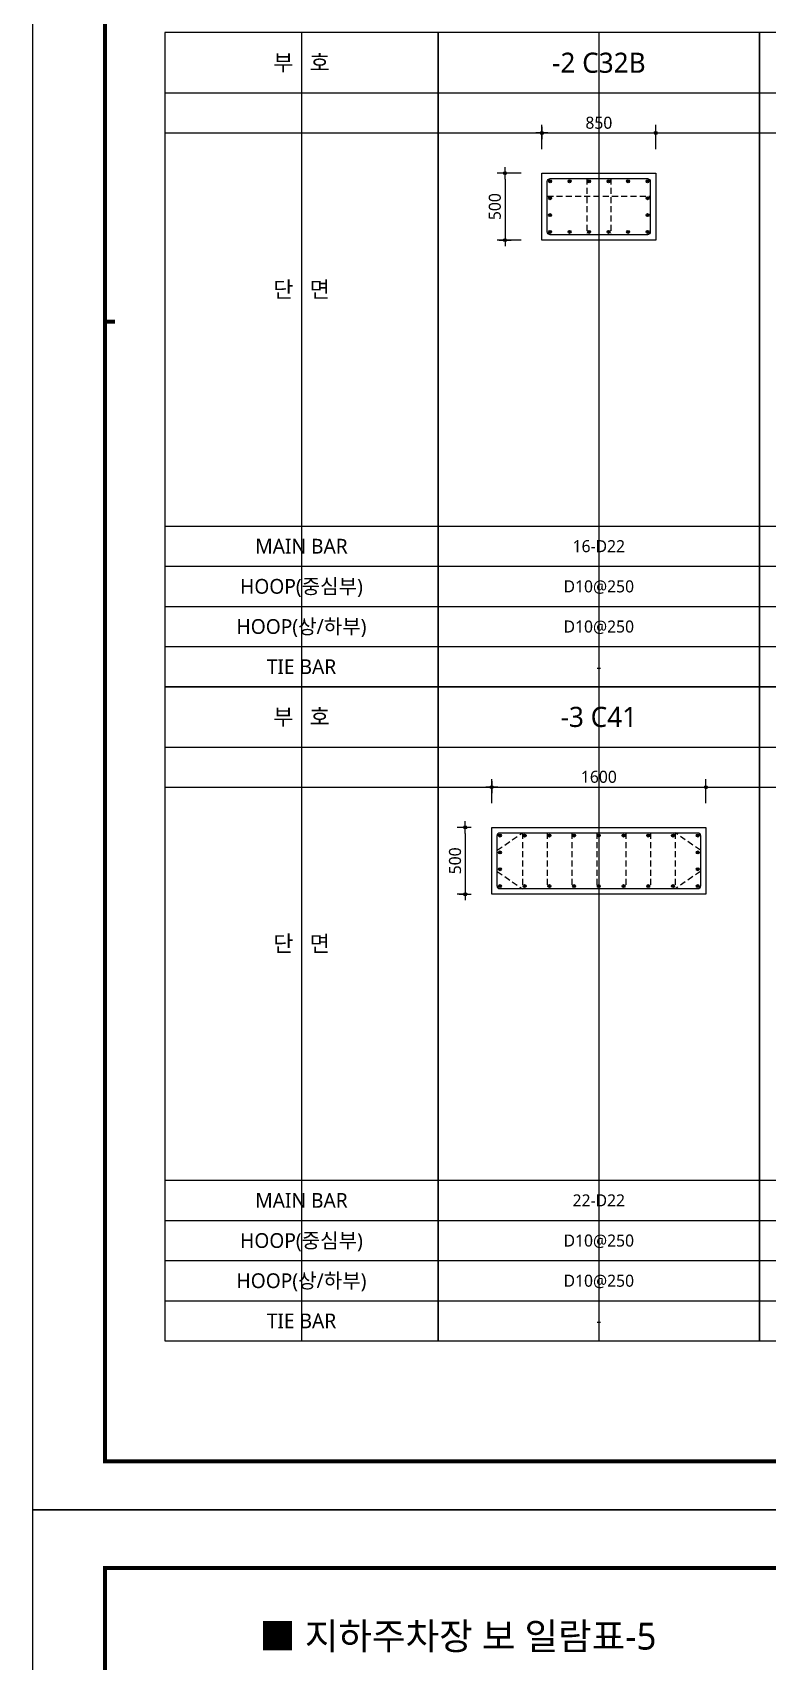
# Model space of a CAD drawing. Header units: millimetres. Extents: x 0 to 252030, y -124740 to 196020.
# Drawn here: x 126030 to 131519, y 159247 to 171412 of the extents above; entities that cross this region are included whole.
import ezdxf
from ezdxf.enums import TextEntityAlignment as Align

# ---------------------------------------------------------------- set-up
doc = ezdxf.new("R2010")
doc.units = ezdxf.units.MM
doc.header["$LTSCALE"] = 30
doc.linetypes.add('HID', pattern=[2.3, 1.5, -0.8])
doc.layers.get('DEFPOINTS').update_dxf_attribs({"color": 142})
for name, color, linetype in [('0-SEC1', 3, 'Continuous'), ('CON', 2, 'Continuous'), ('DIM', 7, 'Continuous'), ('S-철근', 3, 'Continuous'), ('SHEET', 7, 'Continuous'), ('TEXT', 6, 'Continuous'), ('TXT', 3, 'Continuous'), ('XR-FORM_(도룡동)$0$Sheet', 7, 'Continuous')]:
    doc.layers.add(name, color=color, linetype=linetype)
doc.layers.add('HoopBar', color=1, linetype='Continuous', lineweight=0)
doc.layers.add('TieBar', color=7, linetype='HID', lineweight=0)
doc.styles.get("Standard").update_dxf_attribs({"font": 'malgun.ttf'})
doc.styles.add('맑은 고딕', font='malgun.ttf')
doc.dimstyles.new('30NDIM', dxfattribs={"dimscale": 50, "dimtxt": 3, "dimasz": 1.5, "dimexe": 2, "dimexo": 6, "dimgap": 1, "dimtad": 1, "dimdec": 0, "dimrnd": 0.25, "dimzin": 0, "dimdsep": 46, "dimtxsty": 'Standard', "dimblk": 'Z_DOT', "dimcen": 5, "dimclrd": 256, "dimclre": 256, "dimclrt": 3, "dimadec": 0, "dimazin": 0, "dimtm": 1e-09, "dimtfac": 1, "dimtdec": 0, "dimtix": 1, "dimtmove": 2, "dimatfit": 1, "dimldrblk": 'Z_DOT', "dimfxl": 1, "dimtolj": 1, "dimtzin": 0, "dimarcsym": 0})

# ---------------------------------------------------------------- blocks, each defined once
blk = doc.blocks.new('XR-FORM_(도룡동)$0$S')
at = {"layer": 'XR-FORM_(도룡동)$0$Sheet', "const_width": 100}
blk.add_lwpolyline([(1850, 57950), (82250, 57950), (82250, 1200), (1850, 1200)], close=True, dxfattribs=at)
at = {"layer": 'XR-FORM_(도룡동)$0$Sheet', "linetype": 'Continuous', "const_width": 100}
blk.add_lwpolyline([(2100, 29575), (1850, 29575)], dxfattribs=at)
blk = doc.blocks.new('XR-FORM_(도룡동)', base_point=(101.33, -56114.51))
at = {"layer": 'DEFPOINTS'}
blk.add_lwpolyline([(0, 0), (420, 0), (420, 297), (0, 297)], close=True, dxfattribs=at)
at = {"xscale": 0.005, "yscale": 0.005, "zscale": 0.005}
blk.add_blockref('XR-FORM_(도룡동)$0$S', (-0.25, 0), dxfattribs=at)
blk = doc.blocks.new('*U60')
at = {"layer": 'DEFPOINTS'}
for p, q in [((-1021, 4886), (-1021, 0)), ((-2043, 4136), (0, 4136))]:
    blk.add_line(p, q, dxfattribs=at)
at = {"layer": 'SHEET'}
blk.add_line((-2043, 4436), (0, 4436), dxfattribs=at)
at = {"layer": 'SHEET', "color": 6}
for p, q in [((-2043, 1200), (0, 1200)), ((-2043, 900), (0, 900)), ((-2043, 600), (0, 600)), ((-2043, 300), (0, 300))]:
    blk.add_line(p, q, dxfattribs=at)
at = {"layer": 'SHEET'}
blk.add_lwpolyline([(0, 4886), (-2043, 4886), (-2043, 0), (0, 0)], close=True, dxfattribs=at)
at = {"layer": 'TXT', "style": '맑은 고딕'}
for s, height, p in [('부   호', 120, (-1021, 4661)), ('단   면', 120, (-1021, 2968)), ('MAIN BAR', 110, (-1021, 1050)), ('HOOP(중심부)', 110, (-1021, 750)), ('HOOP(상/하부)', 110, (-1021, 450)), ('TIE BAR', 110, (-1021, 150))]:
    blk.add_text(s, height=height, dxfattribs=at).set_placement(p, align=Align.MIDDLE_CENTER)
blk = doc.blocks.new('Z_DOT')
at = {"layer": 'DIM', "color": 0}
for p, q in [((-1, 0), (1, 0)), ((0, -1), (0, 1))]:
    blk.add_line(p, q, dxfattribs=at)
for radius in [0.25, 0.125]:
    blk.add_circle((0, 0), radius, dxfattribs=at)
blk = doc.blocks.new('*D1227')
at = {"layer": 'DEFPOINTS', "color": 0, "transparency": 16777216}
for p in [(129860, 170362), (129560, 169862), (129860, 169862)]:
    blk.add_point(p, dxfattribs=at)
at = {"layer": 'DIM', "lineweight": -2, "transparency": 16777216}
for p, q in [((129680, 170362), (129500, 170362)), ((129560, 170317), (129560, 169907)), ((129680, 169862), (129500, 169862))]:
    blk.add_line(p, q, dxfattribs=at)
at = {"layer": 'DIM', "lineweight": -2, "transparency": 16777216, "xscale": 45, "yscale": 45, "zscale": 45}
for p, rotation in [((129560, 170362), 90), ((129560, 169862), 270)]:
    blk.add_blockref('Z_DOT', p, dxfattribs=dict(at, rotation=rotation))
at = {"layer": 'DIM', "color": 3, "transparency": 16777216, "insert": (129483, 170112), "char_height": 90, "attachment_point": 5, "rotation": 90}
blk.add_mtext('\\A1;500', dxfattribs=at)
blk = doc.blocks.new('*D1228')
at = {"layer": 'DEFPOINTS', "color": 0, "transparency": 16777216}
for p in [(130685, 170662), (129835, 170362), (130685, 170362)]:
    blk.add_point(p, dxfattribs=at)
at = {"layer": 'DIM', "lineweight": -2, "transparency": 16777216}
for p, q in [((129835, 170542), (129835, 170722)), ((130685, 170542), (130685, 170722)), ((129880, 170662), (130640, 170662))]:
    blk.add_line(p, q, dxfattribs=at)
at = {"layer": 'DIM', "lineweight": -2, "transparency": 16777216, "xscale": 45, "yscale": 45, "zscale": 45, "rotation": 180}
blk.add_blockref('Z_DOT', (129835, 170662), dxfattribs=at)
at = {"layer": 'DIM', "lineweight": -2, "transparency": 16777216, "xscale": 45, "yscale": 45, "zscale": 45}
blk.add_blockref('Z_DOT', (130685, 170662), dxfattribs=at)
at = {"layer": 'DIM', "color": 3, "transparency": 16777216, "insert": (130260, 170738), "char_height": 90, "attachment_point": 5}
blk.add_mtext('\\A1;850', dxfattribs=at)
blk = doc.blocks.new('*U58')
at = {"layer": 'DEFPOINTS'}
for p, q in [((-1200, 4886), (-1200, 0)), ((-2400, 4136), (0, 4136))]:
    blk.add_line(p, q, dxfattribs=at)
at = {"layer": 'SHEET'}
blk.add_line((-2400, 4436), (0, 4436), dxfattribs=at)
at = {"layer": 'SHEET', "color": 6}
for p, q in [((-2400, 1200), (0, 1200)), ((-2400, 900), (0, 900)), ((-2400, 600), (0, 600)), ((-2400, 300), (0, 300))]:
    blk.add_line(p, q, dxfattribs=at)
at = {"layer": 'SHEET'}
blk.add_lwpolyline([(0, 4886), (-2400, 4886), (-2400, 0), (0, 0)], close=True, dxfattribs=at)
blk = doc.blocks.new('*D1327')
at = {"layer": 'DEFPOINTS', "color": 0, "transparency": 16777216}
for p in [(129460, 165476), (129262, 164976), (129460, 164976)]:
    blk.add_point(p, dxfattribs=at)
at = {"layer": 'DIM', "lineweight": -2, "transparency": 16777216}
for p, q in [((129280, 165476), (129202, 165476)), ((129262, 165431), (129262, 165021)), ((129280, 164976), (129202, 164976))]:
    blk.add_line(p, q, dxfattribs=at)
at = {"layer": 'DIM', "lineweight": -2, "transparency": 16777216, "xscale": 45, "yscale": 45, "zscale": 45}
for p, rotation in [((129262, 165476), 90), ((129262, 164976), 270)]:
    blk.add_blockref('Z_DOT', p, dxfattribs=dict(at, rotation=rotation))
at = {"layer": 'DIM', "color": 3, "transparency": 16777216, "insert": (129186, 165226), "char_height": 90, "attachment_point": 5, "rotation": 90}
blk.add_mtext('\\A1;500', dxfattribs=at)
blk = doc.blocks.new('*D1328')
at = {"layer": 'DEFPOINTS', "color": 0, "transparency": 16777216}
for p in [(131060, 165776), (129460, 165476), (131060, 165476)]:
    blk.add_point(p, dxfattribs=at)
at = {"layer": 'DIM', "lineweight": -2, "transparency": 16777216}
for p, q in [((129460, 165656), (129460, 165836)), ((131060, 165656), (131060, 165836)), ((129505, 165776), (131015, 165776))]:
    blk.add_line(p, q, dxfattribs=at)
at = {"layer": 'DIM', "lineweight": -2, "transparency": 16777216, "xscale": 45, "yscale": 45, "zscale": 45, "rotation": 180}
blk.add_blockref('Z_DOT', (129460, 165776), dxfattribs=at)
at = {"layer": 'DIM', "lineweight": -2, "transparency": 16777216, "xscale": 45, "yscale": 45, "zscale": 45}
blk.add_blockref('Z_DOT', (131060, 165776), dxfattribs=at)
at = {"layer": 'DIM', "color": 3, "transparency": 16777216, "insert": (130260, 165853), "char_height": 90, "attachment_point": 5}
blk.add_mtext('\\A1;1600', dxfattribs=at)

msp = doc.modelspace()

# ---------------------------------------------------------------- hatches: boundary and pattern name
at = {"layer": 'HoopBar'}
h = msp.add_hatch(color=3, dxfattribs=at)
edge = h.paths.add_edge_path()
edge.add_arc((129520.75027, 165414.9991), 11.1, 0, 180)
edge.add_arc((129520.75027, 165414.9991), 11.1, 180, 360)
h = msp.add_hatch(color=3, dxfattribs=at)
edge = h.paths.add_edge_path()
edge.add_arc((129705.50027, 165414.9991), 11.1, 0, 180)
edge.add_arc((129705.50027, 165414.9991), 11.1, 180, 360)
h = msp.add_hatch(color=3, dxfattribs=at)
edge = h.paths.add_edge_path()
edge.add_arc((129890.25027, 165414.9991), 11.1, 0, 180)
edge.add_arc((129890.25027, 165414.9991), 11.1, 180, 360)
h = msp.add_hatch(color=3, dxfattribs=at)
edge = h.paths.add_edge_path()
edge.add_arc((130075.00027, 165414.9991), 11.1, 0, 180)
edge.add_arc((130075.00027, 165414.9991), 11.1, 180, 360)
h = msp.add_hatch(color=3, dxfattribs=at)
edge = h.paths.add_edge_path()
edge.add_arc((130259.75027, 165414.9991), 11.1, 0, 180)
edge.add_arc((130259.75027, 165414.9991), 11.1, 180, 360)
h = msp.add_hatch(color=3, dxfattribs=at)
edge = h.paths.add_edge_path()
edge.add_arc((130444.50027, 165414.9991), 11.1, 0, 180)
edge.add_arc((130444.50027, 165414.9991), 11.1, 180, 360)
h = msp.add_hatch(color=3, dxfattribs=at)
edge = h.paths.add_edge_path()
edge.add_arc((130629.25027, 165414.9991), 11.1, 0, 180)
edge.add_arc((130629.25027, 165414.9991), 11.1, 180, 360)
h = msp.add_hatch(color=3, dxfattribs=at)
edge = h.paths.add_edge_path()
edge.add_arc((130814.00027, 165414.9991), 11.1, 0, 180)
edge.add_arc((130814.00027, 165414.9991), 11.1, 180, 360)
h = msp.add_hatch(color=3, dxfattribs=at)
edge = h.paths.add_edge_path()
edge.add_arc((130998.75027, 165414.9991), 11.1, 0, 180)
edge.add_arc((130998.75027, 165414.9991), 11.1, 180, 360)
h = msp.add_hatch(color=3, dxfattribs=at)
edge = h.paths.add_edge_path()
edge.add_arc((129520.75027, 165288.9991), 11.1, 0, 180)
edge.add_arc((129520.75027, 165288.9991), 11.1, 180, 360)
h = msp.add_hatch(color=3, dxfattribs=at)
edge = h.paths.add_edge_path()
edge.add_arc((130998.75027, 165288.9991), 11.1, 0, 180)
edge.add_arc((130998.75027, 165288.9991), 11.1, 180, 360)
h = msp.add_hatch(color=3, dxfattribs=at)
edge = h.paths.add_edge_path()
edge.add_arc((129520.75027, 165162.9991), 11.1, 0, 180)
edge.add_arc((129520.75027, 165162.9991), 11.1, 180, 360)
h = msp.add_hatch(color=3, dxfattribs=at)
edge = h.paths.add_edge_path()
edge.add_arc((130998.75027, 165162.9991), 11.1, 0, 180)
edge.add_arc((130998.75027, 165162.9991), 11.1, 180, 360)
h = msp.add_hatch(color=3, dxfattribs=at)
edge = h.paths.add_edge_path()
edge.add_arc((129520.75027, 165036.9991), 11.1, 0, 180)
edge.add_arc((129520.75027, 165036.9991), 11.1, 180, 360)
h = msp.add_hatch(color=3, dxfattribs=at)
edge = h.paths.add_edge_path()
edge.add_arc((129705.50027, 165036.9991), 11.1, 0, 180)
edge.add_arc((129705.50027, 165036.9991), 11.1, 180, 360)
h = msp.add_hatch(color=3, dxfattribs=at)
edge = h.paths.add_edge_path()
edge.add_arc((129890.25027, 165036.9991), 11.1, 0, 180)
edge.add_arc((129890.25027, 165036.9991), 11.1, 180, 360)
h = msp.add_hatch(color=3, dxfattribs=at)
edge = h.paths.add_edge_path()
edge.add_arc((130075.00027, 165036.9991), 11.1, 0, 180)
edge.add_arc((130075.00027, 165036.9991), 11.1, 180, 360)
h = msp.add_hatch(color=3, dxfattribs=at)
edge = h.paths.add_edge_path()
edge.add_arc((130259.75027, 165036.9991), 11.1, 0, 180)
edge.add_arc((130259.75027, 165036.9991), 11.1, 180, 360)
h = msp.add_hatch(color=3, dxfattribs=at)
edge = h.paths.add_edge_path()
edge.add_arc((130444.50027, 165036.9991), 11.1, 0, 180)
edge.add_arc((130444.50027, 165036.9991), 11.1, 180, 360)
h = msp.add_hatch(color=3, dxfattribs=at)
edge = h.paths.add_edge_path()
edge.add_arc((130629.25027, 165036.9991), 11.1, 0, 180)
edge.add_arc((130629.25027, 165036.9991), 11.1, 180, 360)
h = msp.add_hatch(color=3, dxfattribs=at)
edge = h.paths.add_edge_path()
edge.add_arc((130814.00027, 165036.9991), 11.1, 0, 180)
edge.add_arc((130814.00027, 165036.9991), 11.1, 180, 360)
h = msp.add_hatch(color=3, dxfattribs=at)
edge = h.paths.add_edge_path()
edge.add_arc((130998.75027, 165036.9991), 11.1, 0, 180)
edge.add_arc((130998.75027, 165036.9991), 11.1, 180, 360)
at = {"layer": 'S-철근'}
h = msp.add_hatch(color=256, dxfattribs=at)
edge = h.paths.add_edge_path()
edge.add_arc((129895.75002, 170300.99992), 11.1, 0, 180)
edge.add_arc((129895.75002, 170300.99992), 11.1, 180, 360)
h = msp.add_hatch(color=256, dxfattribs=at)
edge = h.paths.add_edge_path()
edge.add_arc((130041.35002, 170300.99992), 11.1, 0, 180)
edge.add_arc((130041.35002, 170300.99992), 11.1, 180, 360)
h = msp.add_hatch(color=256, dxfattribs=at)
edge = h.paths.add_edge_path()
edge.add_arc((130186.95002, 170300.99992), 11.1, 0, 180)
edge.add_arc((130186.95002, 170300.99992), 11.1, 180, 360)
h = msp.add_hatch(color=256, dxfattribs=at)
edge = h.paths.add_edge_path()
edge.add_arc((130332.55002, 170300.99992), 11.1, 0, 180)
edge.add_arc((130332.55002, 170300.99992), 11.1, 180, 360)
h = msp.add_hatch(color=256, dxfattribs=at)
edge = h.paths.add_edge_path()
edge.add_arc((130478.15002, 170300.99992), 11.1, 0, 180)
edge.add_arc((130478.15002, 170300.99992), 11.1, 180, 360)
h = msp.add_hatch(color=256, dxfattribs=at)
edge = h.paths.add_edge_path()
edge.add_arc((130623.75002, 170300.99992), 11.1, 0, 180)
edge.add_arc((130623.75002, 170300.99992), 11.1, 180, 360)
h = msp.add_hatch(color=256, dxfattribs=at)
edge = h.paths.add_edge_path()
edge.add_arc((129895.75002, 170174.99992), 11.1, 0, 180)
edge.add_arc((129895.75002, 170174.99992), 11.1, 180, 360)
h = msp.add_hatch(color=256, dxfattribs=at)
edge = h.paths.add_edge_path()
edge.add_arc((130623.75002, 170174.99992), 11.1, 0, 180)
edge.add_arc((130623.75002, 170174.99992), 11.1, 180, 360)
h = msp.add_hatch(color=256, dxfattribs=at)
edge = h.paths.add_edge_path()
edge.add_arc((129895.75002, 170048.99992), 11.1, 0, 180)
edge.add_arc((129895.75002, 170048.99992), 11.1, 180, 360)
h = msp.add_hatch(color=256, dxfattribs=at)
edge = h.paths.add_edge_path()
edge.add_arc((130623.75002, 170048.99992), 11.1, 0, 180)
edge.add_arc((130623.75002, 170048.99992), 11.1, 180, 360)
h = msp.add_hatch(color=256, dxfattribs=at)
edge = h.paths.add_edge_path()
edge.add_arc((129895.75002, 169922.99992), 11.1, 0, 180)
edge.add_arc((129895.75002, 169922.99992), 11.1, 180, 360)
h = msp.add_hatch(color=256, dxfattribs=at)
edge = h.paths.add_edge_path()
edge.add_arc((130041.35002, 169922.99992), 11.1, 0, 180)
edge.add_arc((130041.35002, 169922.99992), 11.1, 180, 360)
h = msp.add_hatch(color=256, dxfattribs=at)
edge = h.paths.add_edge_path()
edge.add_arc((130186.95002, 169922.99992), 11.1, 0, 180)
edge.add_arc((130186.95002, 169922.99992), 11.1, 180, 360)
h = msp.add_hatch(color=256, dxfattribs=at)
edge = h.paths.add_edge_path()
edge.add_arc((130332.55002, 169922.99992), 11.1, 0, 180)
edge.add_arc((130332.55002, 169922.99992), 11.1, 180, 360)
h = msp.add_hatch(color=256, dxfattribs=at)
edge = h.paths.add_edge_path()
edge.add_arc((130478.15002, 169922.99992), 11.1, 0, 180)
edge.add_arc((130478.15002, 169922.99992), 11.1, 180, 360)
h = msp.add_hatch(color=256, dxfattribs=at)
edge = h.paths.add_edge_path()
edge.add_arc((130623.75002, 169922.99992), 11.1, 0, 180)
edge.add_arc((130623.75002, 169922.99992), 11.1, 180, 360)

# ---------------------------------------------------------------- linework, layer by layer
at = {"layer": 'CON', "color": 8}
for points in [[(129834.75002, 169861.99992), (129834.75002, 170361.99992), (130684.75002, 170361.99992), (130684.75002, 169861.99992)], [(129459.75027, 164975.9991), (129459.75027, 165475.9991), (131059.75027, 165475.9991), (131059.75027, 164975.9991)]]:
    msp.add_lwpolyline(points, close=True, dxfattribs=at)
at = {"layer": 'HoopBar', "color": 3}
for points in [[(129897.32002, 169902.36992, -0.4142135624), (129875.12002, 169924.56992), (129875.12002, 170299.42992, -0.4142135624), (129897.32002, 170321.62992), (130622.18002, 170321.62992, -0.4142135624), (130644.38002, 170299.42992), (130644.38002, 169924.56992, -0.4142135624), (130622.18002, 169902.36992), (129897.32002, 169902.36992)], [(129522.32027, 165016.3691, -0.4142135624), (129500.12027, 165038.5691), (129500.12027, 165413.4291, -0.4142135624), (129522.32027, 165435.6291), (130997.18027, 165435.6291, -0.4142135624), (131019.38027, 165413.4291), (131019.38027, 165038.5691, -0.4142135624), (130997.18027, 165016.3691), (129522.32027, 165016.3691)]]:
    msp.add_lwpolyline(points, format="xyb", dxfattribs=at)
for centre in [(129520.75027, 165414.9991), (129705.50027, 165414.9991), (129890.25027, 165414.9991), (130075.00027, 165414.9991), (130259.75027, 165414.9991), (130444.50027, 165414.9991), (130629.25027, 165414.9991), (130814.00027, 165414.9991), (130998.75027, 165414.9991), (129520.75027, 165288.9991), (130998.75027, 165288.9991), (129520.75027, 165162.9991), (130998.75027, 165162.9991), (129520.75027, 165036.9991), (129705.50027, 165036.9991), (129890.25027, 165036.9991), (130075.00027, 165036.9991), (130259.75027, 165036.9991), (130444.50027, 165036.9991), (130629.25027, 165036.9991), (130814.00027, 165036.9991), (130998.75027, 165036.9991)]:
    msp.add_circle(centre, 11.1, dxfattribs=at)
at = {"layer": 'S-철근'}
for centre in [(129895.75002, 170300.99992), (130041.35002, 170300.99992), (130186.95002, 170300.99992), (130332.55002, 170300.99992), (130478.15002, 170300.99992), (130623.75002, 170300.99992), (129895.75002, 170174.99992), (130623.75002, 170174.99992), (129895.75002, 170048.99992), (130623.75002, 170048.99992), (129895.75002, 169922.99992), (130041.35002, 169922.99992), (130186.95002, 169922.99992), (130332.55002, 169922.99992), (130478.15002, 169922.99992), (130623.75002, 169922.99992)]:
    msp.add_circle(centre, 11.1, dxfattribs=at)
at = {"layer": 'TieBar'}
for p, q in [((130171.08502, 170321.62992), (130171.08502, 169902.36992)), ((130348.41502, 170321.62992), (130348.41502, 169902.36992)), ((129875.12002, 170190.86492), (130644.38002, 170190.86492)), ((129500.12027, 165304.8641), (129689.63527, 165435.6291)), ((129689.63527, 165435.6291), (129689.63527, 165016.3691)), ((129874.38527, 165435.6291), (129874.38527, 165016.3691)), ((130059.13527, 165435.6291), (130059.13527, 165016.3691)), ((130243.88527, 165435.6291), (130243.88527, 165016.3691)), ((130460.36527, 165435.6291), (130460.36527, 165016.3691)), ((130645.11527, 165435.6291), (130645.11527, 165016.3691)), ((130829.86527, 165435.6291), (130829.86527, 165016.3691)), ((131019.38027, 165304.8641), (130829.86527, 165435.6291)), ((129500.12027, 165147.1341), (129689.63527, 165016.3691)), ((131019.38027, 165147.1341), (130829.86527, 165016.3691))]:
    msp.add_line(p, q, dxfattribs=at)

# ---------------------------------------------------------------- block references
for name, p in [('*U60', (129059.75027, 166525.99992)), ('*U58', (131459.75002, 166526.00008)), ('*U58', (133859.75002, 166526.00008)), ('*U60', (129059.75027, 161639.99992)), ('*U58', (131459.75002, 161640.00008)), ('*U58', (133859.75002, 161640.00008))]:
    msp.add_blockref(name, p)
at = {"layer": '0-SEC1', "xscale": 60, "yscale": 60, "zscale": 60}
for p in [(132110.02429, -3206490.57868), (132110.02429, -3224310.57868)]:
    msp.add_blockref('XR-FORM_(도룡동)', p, dxfattribs=at)

# ---------------------------------------------------------------- texts
at = {"layer": 'TEXT', "style": '맑은 고딕'}
msp.add_text('■ 지하주차장 보 일람표-5', height=200, dxfattribs=at).set_placement((127722.82534, 159434.96949), align=Align.MIDDLE_LEFT)
at = {"layer": 'TXT', "color": 2, "style": '맑은 고딕'}
for s, p in [('-2 C32B', (130259.75002, 171186.99992)), ('-3 C41', (130259.75027, 166300.9991))]:
    msp.add_text(s, height=150, dxfattribs=at).set_placement(p, align=Align.MIDDLE_CENTER)
at = {"layer": 'TXT', "style": '맑은 고딕'}
for s, p in [('16-D22', (130259.75002, 167575.99992)), ('D10@250', (130259.75002, 167275.99992)), ('D10@250', (130259.75002, 166975.99992)), ('-', (130259.75002, 166675.99992)), ('22-D22', (130259.75027, 162689.9991)), ('D10@250', (130259.75027, 162389.9991)), ('D10@250', (130259.75027, 162089.9991)), ('-', (130259.75027, 161789.9991))]:
    msp.add_text(s, height=90, dxfattribs=at).set_placement(p, align=Align.MIDDLE_CENTER)

# ---------------------------------------------------------------- dimensions: what is measured, and where the dimension line sits
at = {"layer": 'DIM'}
for base, p1, p2, picture, middle in [((130684.75002, 170661.99992), (129834.75002, 170361.99992), (130684.75002, 170361.99992), '*D1228', (130259.75002, 170738.49788)), ((131059.75027, 165775.9991), (129459.75027, 165475.9991), (131059.75027, 165475.9991), '*D1328', (130259.75027, 165852.74163))]:
    dim = msp.add_linear_dim(base=base, p1=p1, p2=p2, dimstyle='30NDIM', override={"dimscale": 30, "dimtxsty": 'Standard'}, dxfattribs=at)
    dim.commit()
    dim.dimension.update_dxf_attribs({"geometry": picture, "text_midpoint": middle})
for base, p1, p2, picture, middle in [((129559.75002, 169861.99992), (129859.75002, 170361.99992), (129859.75002, 169861.99992), '*D1227', (129483.25206, 170111.99992)), ((129262.19656, 164975.9991), (129459.75027, 165475.9991), (129459.75027, 164975.9991), '*D1327', (129185.69859, 165225.9991))]:
    dim = msp.add_linear_dim(base=base, p1=p1, p2=p2, angle=270, dimstyle='30NDIM', override={"dimscale": 30, "dimtxsty": 'Standard'}, dxfattribs=at)
    dim.commit()
    dim.dimension.update_dxf_attribs({"geometry": picture, "text_midpoint": middle})

doc.saveas('drawing.dxf')
